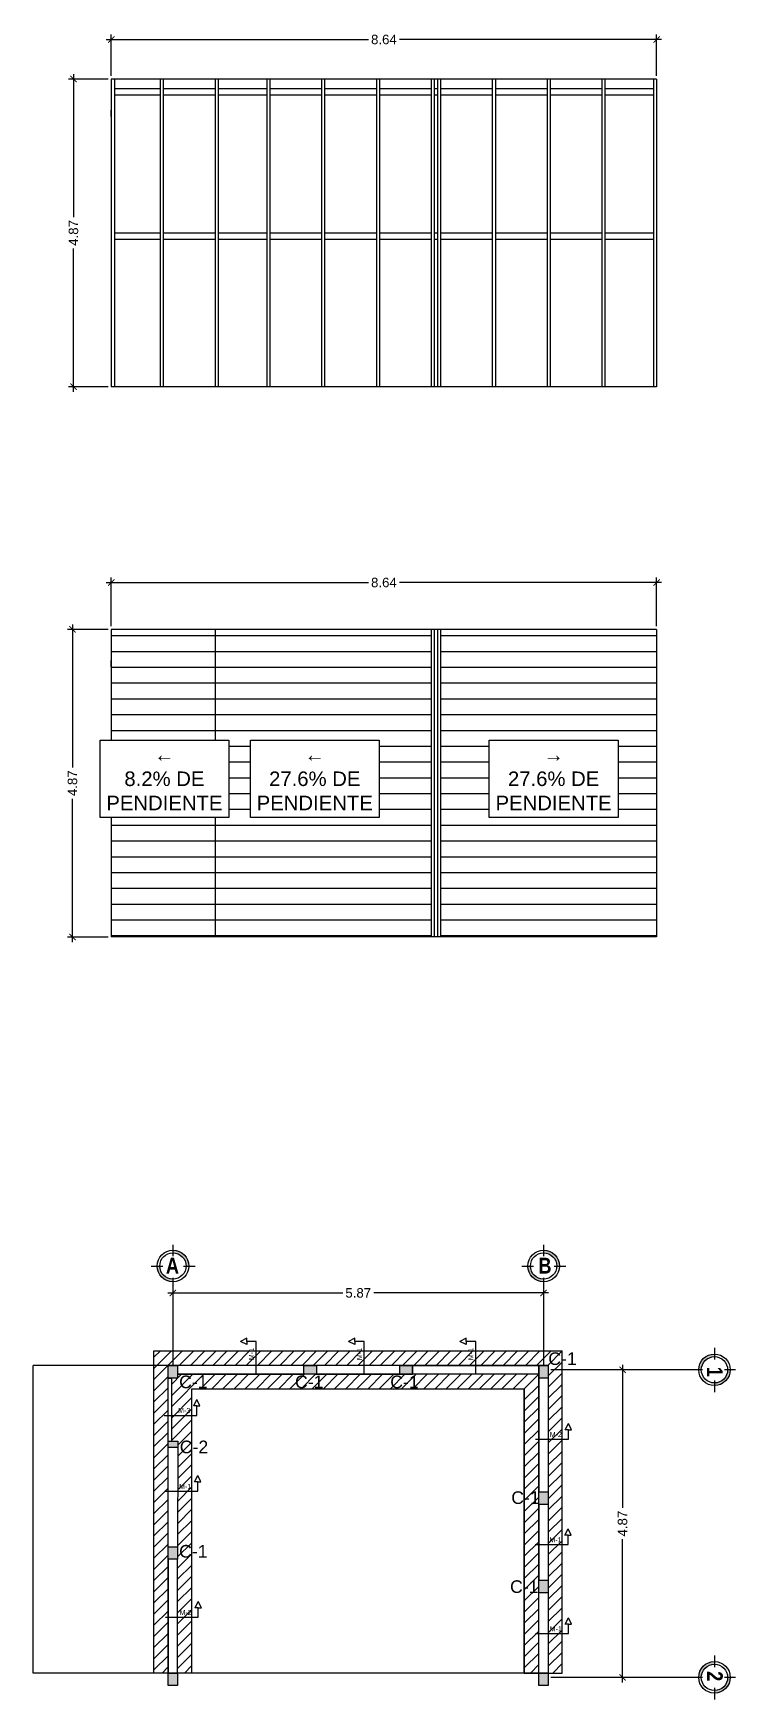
# Model space of a CAD drawing. Header units: metres. Extents: x 258817 to 259192, y 1878716 to 1878911.
# Drawn here: x 258945.87 to 258956.99, y 1878785.4 to 1878811.79 of the extents above; entities that cross this region are included whole.
import ezdxf

# ---------------------------------------------------------------- set-up
doc = ezdxf.new("R2010")
doc.units = ezdxf.units.M
doc.header["$MEASUREMENT"] = 0
doc.linetypes.add('ACAD_ISO04W100', pattern=[30, 24, -3, 0, -3])
doc.linetypes.add('DASHED2', pattern=[0.375, 0.25, -0.125])
doc.layers.add('.3EJES', color=1, linetype='Continuous', lineweight=20)
doc.layers.add('07-Ejes', color=8, linetype='Continuous')
doc.layers.add('Vistas', color=7, linetype='Continuous')
doc.styles.add('dani-100Textos', font='techb___.ttf', dxfattribs={"height": 0.25})
doc.styles.get("Standard").update_dxf_attribs({"font": 'arial.ttf'})
doc.dimstyles.new('JPcotas75', dxfattribs={"dimtxt": 0.15, "dimasz": 0.1, "dimexe": 0.08, "dimexo": 0.05, "dimgap": 0.05, "dimtad": 0, "dimzin": 1, "dimdsep": 46, "dimtxsty": 'Standard', "dimblk": 'ARCHTICK', "dimcen": 2.5, "dimdle": 0.08, "dimclrd": 1, "dimclre": 1, "dimclrt": 2, "dimadec": 0, "dimazin": 0, "dimtfac": 1, "dimtmove": 1, "dimatfit": 2, "dimfxl": 1.25, "dimarcsym": 0})

# ---------------------------------------------------------------- blocks, each defined once
blk = doc.blocks.new('asdfasd')
at = {"layer": 'Vistas'}
for p, q in [((0, 0), (0.723, 0)), ((0.773, 0), (1.595, 0)), ((1.643, 0), (2.413, 0)), ((2.461, 0), (3.28, 0)), ((3.328, 0), (4.148, 0)), ((4.196, 0), (5.015, 0)), ((5.064, 0), (5.117, 0)), ((5.165, 0), (5.984, 0)), ((6.033, 0), (6.852, 0)), ((6.9, 0), (7.72, 0)), ((7.768, 0), (8.537, 0)), ((0, -0.1), (0.723, -0.1)), ((0.773, -0.1), (1.595, -0.1)), ((1.643, -0.1), (2.413, -0.1)), ((2.461, -0.1), (3.28, -0.1)), ((3.328, -0.1), (4.148, -0.1)), ((4.196, -0.1), (5.015, -0.1)), ((5.064, -0.1), (5.117, -0.1)), ((5.165, -0.1), (5.984, -0.1)), ((6.033, -0.1), (6.852, -0.1)), ((6.9, -0.1), (7.72, -0.1)), ((7.768, -0.1), (8.537, -0.1))]:
    blk.add_line(p, q, dxfattribs=at)
blk = doc.blocks.new('_ArchTick')
at = {"color": 0, "linetype": 'ByBlock', "const_width": 0.15}
blk.add_lwpolyline([(-0.5, -0.5), (0.5, 0.5)], dxfattribs=at)
blk = doc.blocks.new('*D765')
at = {"layer": 'Defpoints', "color": 0, "transparency": 16777216}
for p in [(258955.742, 1878811.687), (258947.107, 1878811.06), (258955.742, 1878811.06)]:
    blk.add_point(p, dxfattribs=at)
at = {"layer": 'Vistas', "color": 1, "lineweight": -2, "transparency": 16777216}
for p, q in [((258947.027, 1878811.687), (258951.18, 1878811.687)), ((258947.107, 1878811.11), (258947.107, 1878811.767)), ((258955.822, 1878811.687), (258951.669, 1878811.687)), ((258955.742, 1878811.11), (258955.742, 1878811.767))]:
    blk.add_line(p, q, dxfattribs=at)
at = {"layer": 'Vistas', "color": 1, "lineweight": -2, "transparency": 16777216, "xscale": 0.1, "yscale": 0.1, "zscale": 0.1, "rotation": 180}
blk.add_blockref('_ArchTick', (258947.107, 1878811.687), dxfattribs=at)
at = {"layer": 'Vistas', "color": 1, "lineweight": -2, "transparency": 16777216, "xscale": 0.1, "yscale": 0.1, "zscale": 0.1}
blk.add_blockref('_ArchTick', (258955.742, 1878811.687), dxfattribs=at)
at = {"layer": 'Vistas', "color": 2, "transparency": 16777216, "insert": (258951.424, 1878811.687), "char_height": 0.15, "attachment_point": 5}
blk.add_mtext('8.64', dxfattribs=at)
blk = doc.blocks.new('*D766')
at = {"layer": 'Defpoints', "color": 0, "transparency": 16777216}
for p in [(258947.107, 1878811.06), (258946.508, 1878806.19), (258947.107, 1878806.19)]:
    blk.add_point(p, dxfattribs=at)
at = {"layer": 'Vistas', "color": 1, "lineweight": -2, "transparency": 16777216}
for p, q in [((258947.057, 1878811.06), (258946.428, 1878811.06)), ((258946.508, 1878811.14), (258946.508, 1878808.873)), ((258946.508, 1878806.11), (258946.508, 1878808.377)), ((258947.057, 1878806.19), (258946.428, 1878806.19))]:
    blk.add_line(p, q, dxfattribs=at)
at = {"layer": 'Vistas', "color": 1, "lineweight": -2, "transparency": 16777216, "xscale": 0.1, "yscale": 0.1, "zscale": 0.1}
for p, rotation in [((258946.508, 1878811.06), 90), ((258946.508, 1878806.19), 270)]:
    blk.add_blockref('_ArchTick', p, dxfattribs=dict(at, rotation=rotation))
at = {"layer": 'Vistas', "color": 2, "transparency": 16777216, "insert": (258946.508, 1878808.625), "char_height": 0.15, "attachment_point": 5, "rotation": 90}
blk.add_mtext('4.87', dxfattribs=at)
blk = doc.blocks.new('*D767')
at = {"layer": 'Defpoints', "color": 0, "transparency": 16777216}
for p in [(258955.742, 1878803.09), (258947.107, 1878802.348), (258955.742, 1878802.348)]:
    blk.add_point(p, dxfattribs=at)
at = {"layer": 'Vistas', "color": 1, "lineweight": -2, "transparency": 16777216}
for p, q in [((258947.107, 1878802.398), (258947.107, 1878803.17)), ((258955.742, 1878802.398), (258955.742, 1878803.17)), ((258947.027, 1878803.09), (258951.18, 1878803.09)), ((258955.822, 1878803.09), (258951.669, 1878803.09))]:
    blk.add_line(p, q, dxfattribs=at)
at = {"layer": 'Vistas', "color": 1, "lineweight": -2, "transparency": 16777216, "xscale": 0.1, "yscale": 0.1, "zscale": 0.1, "rotation": 180}
blk.add_blockref('_ArchTick', (258947.107, 1878803.09), dxfattribs=at)
at = {"layer": 'Vistas', "color": 1, "lineweight": -2, "transparency": 16777216, "xscale": 0.1, "yscale": 0.1, "zscale": 0.1}
blk.add_blockref('_ArchTick', (258955.742, 1878803.09), dxfattribs=at)
at = {"layer": 'Vistas', "color": 2, "transparency": 16777216, "insert": (258951.424, 1878803.09), "char_height": 0.15, "attachment_point": 5}
blk.add_mtext('8.64', dxfattribs=at)
blk = doc.blocks.new('*D768')
at = {"layer": 'Defpoints', "color": 0, "transparency": 16777216}
for p in [(258947.107, 1878802.348), (258946.492, 1878797.478), (258947.107, 1878797.478)]:
    blk.add_point(p, dxfattribs=at)
at = {"layer": 'Vistas', "color": 1, "lineweight": -2, "transparency": 16777216}
for p, q in [((258947.057, 1878802.348), (258946.412, 1878802.348)), ((258946.492, 1878802.428), (258946.492, 1878800.161)), ((258946.492, 1878797.398), (258946.492, 1878799.666)), ((258947.057, 1878797.478), (258946.412, 1878797.478))]:
    blk.add_line(p, q, dxfattribs=at)
at = {"layer": 'Vistas', "color": 1, "lineweight": -2, "transparency": 16777216, "xscale": 0.1, "yscale": 0.1, "zscale": 0.1}
for p, rotation in [((258946.492, 1878802.348), 90), ((258946.492, 1878797.478), 270)]:
    blk.add_blockref('_ArchTick', p, dxfattribs=dict(at, rotation=rotation))
at = {"layer": 'Vistas', "color": 2, "transparency": 16777216, "insert": (258946.492, 1878799.913), "char_height": 0.15, "attachment_point": 5, "rotation": 90}
blk.add_mtext('4.87', dxfattribs=at)
blk = doc.blocks.new('eje numero')
at = {"layer": '07-Ejes'}
h = blk.add_hatch(color=1, dxfattribs=at)
h.dxf.hatch_style = 1
h.paths.add_polyline_path([(496.116, 205.549), (496.116, 205.499, -0.414214), (496.366, 205.249), (496.416, 205.249, 0.414214)])
h.paths.add_polyline_path([(495.866, 205.249), (495.816, 205.249, 0.414214), (496.116, 204.949), (496.116, 204.999, -0.414214)])
at = {"layer": '07-Ejes', "color": 1}
for points in [[(496.116, 205.651), (496.116, 205.438)], [(495.701, 205.249), (495.923, 205.249)], [(496.316, 205.249), (496.538, 205.249)]]:
    blk.add_lwpolyline(points, dxfattribs=at)
for radius in [0.3, 0.25]:
    blk.add_circle((496.116, 205.249), radius, dxfattribs=at)
blk = doc.blocks.new('*U159')
at = {"color": 1, "linetype": 'ACAD_ISO04W100', "ltscale": 0.1}
blk.add_lwpolyline([(0, 0.711), (0, -0.673)], dxfattribs=at)
at = {"layer": '.3EJES', "xscale": 0.8340043413883207, "yscale": 0.8340043413883207, "zscale": 0.8340043413883207}
blk.add_blockref('eje numero', (-413.763, -170.278), dxfattribs=at)
at = {"style": 'dani-100Textos'}
blk.add_attdef('1', (-0.111, 0.781), '', height=0.25, dxfattribs=at)
blk = doc.blocks.new('*U173')
at = {"color": 1, "linetype": 'ACAD_ISO04W100', "ltscale": 0.1}
blk.add_lwpolyline([(0, 0.711), (0, -0.673)], dxfattribs=at)
at = {"layer": '.3EJES', "xscale": 0.8340043413883207, "yscale": 0.8340043413883207, "zscale": 0.8340043413883207}
blk.add_blockref('eje numero', (-413.763, -170.278), dxfattribs=at)
at = {"style": 'dani-100Textos'}
blk.add_attdef('1', (-0.082, 0.781), '', height=0.25, dxfattribs=at)
blk = doc.blocks.new('*D837')
at = {"layer": 'Defpoints', "color": 0, "transparency": 16777216}
for p in [(258948.082, 1878792.02), (258948.082, 1878791.843), (258953.952, 1878792.02)]:
    blk.add_point(p, dxfattribs=at)
at = {"layer": 'Vistas', "color": 1, "lineweight": -2, "transparency": 16777216}
for p, q in [((258948.002, 1878791.843), (258950.773, 1878791.843)), ((258948.082, 1878791.97), (258948.082, 1878791.763)), ((258954.032, 1878791.843), (258951.262, 1878791.843)), ((258953.952, 1878791.97), (258953.952, 1878791.763))]:
    blk.add_line(p, q, dxfattribs=at)
at = {"layer": 'Vistas', "color": 1, "lineweight": -2, "transparency": 16777216, "xscale": 0.1, "yscale": 0.1, "zscale": 0.1, "rotation": 180}
blk.add_blockref('_ArchTick', (258948.082, 1878791.843), dxfattribs=at)
at = {"layer": 'Vistas', "color": 1, "lineweight": -2, "transparency": 16777216, "xscale": 0.1, "yscale": 0.1, "zscale": 0.1}
blk.add_blockref('_ArchTick', (258953.952, 1878791.843), dxfattribs=at)
at = {"layer": 'Vistas', "color": 2, "transparency": 16777216, "insert": (258951.017, 1878791.843), "char_height": 0.15, "attachment_point": 5}
blk.add_mtext('5.87', dxfattribs=at)
blk = doc.blocks.new('*U717')
at = {"color": 1, "linetype": 'ACAD_ISO04W100', "ltscale": 0.1}
blk.add_lwpolyline([(0, 0.711), (0, -1.731)], dxfattribs=at)
at = {"layer": '.3EJES', "xscale": 0.8340043413883207, "yscale": 0.8340043413883207, "zscale": 0.8340043413883207}
blk.add_blockref('eje numero', (-413.763, -170.278), dxfattribs=at)
at = {"style": 'dani-100Textos'}
blk.add_attdef('1', (-0.048, 0.781), '', height=0.25, dxfattribs=at)
blk = doc.blocks.new('*U182')
at = {"color": 1, "linetype": 'ACAD_ISO04W100', "ltscale": 0.1}
blk.add_lwpolyline([(0, 0.711), (0, -1.711)], dxfattribs=at)
at = {"layer": '.3EJES', "xscale": 0.8340043413883207, "yscale": 0.8340043413883207, "zscale": 0.8340043413883207}
blk.add_blockref('eje numero', (-413.763, -170.278), dxfattribs=at)
at = {"style": 'dani-100Textos'}
blk.add_attdef('1', (-0.099, 0.781), '', height=0.25, dxfattribs=at)
blk = doc.blocks.new('*D838')
at = {"layer": 'Defpoints', "color": 0, "transparency": 16777216}
for p in [(258955.369, 1878790.626), (258955.203, 1878785.756), (258955.369, 1878785.756)]:
    blk.add_point(p, dxfattribs=at)
at = {"layer": 'Vistas', "color": 1, "lineweight": -2, "transparency": 16777216}
for p, q in [((258955.319, 1878790.626), (258955.123, 1878790.626)), ((258955.203, 1878790.706), (258955.203, 1878788.439)), ((258955.203, 1878785.676), (258955.203, 1878787.943)), ((258955.319, 1878785.756), (258955.123, 1878785.756))]:
    blk.add_line(p, q, dxfattribs=at)
at = {"layer": 'Vistas', "color": 1, "lineweight": -2, "transparency": 16777216, "xscale": 0.1, "yscale": 0.1, "zscale": 0.1}
for p, rotation in [((258955.203, 1878790.626), 90), ((258955.203, 1878785.756), 270)]:
    blk.add_blockref('_ArchTick', p, dxfattribs=dict(at, rotation=rotation))
at = {"layer": 'Vistas', "color": 2, "transparency": 16777216, "insert": (258955.203, 1878788.191), "char_height": 0.15, "attachment_point": 5, "rotation": 90}
blk.add_mtext('4.87', dxfattribs=at)

msp = doc.modelspace()

# ---------------------------------------------------------------- hatches: boundary and pattern name
at = {"layer": 'Vistas'}
h = msp.add_hatch(dxfattribs=at)
h.set_pattern_fill('ANSI31', color=256, scale=2, angle=315)
h.set_pattern_definition([(0, (0, 0), (6e-17, 0.25), [])])
h.paths.add_polyline_path([(258948.75239, 1878802.3485), (258947.10656, 1878802.3485), (258947.10656, 1878797.4785), (258948.75239, 1878797.4785)])
h.paths.add_polyline_path([(258952.17182, 1878802.3485), (258948.75239, 1878802.3485), (258948.75239, 1878797.4785), (258952.17182, 1878797.4785)])
h.paths.add_polyline_path([(258955.74179, 1878802.3485), (258952.32131, 1878802.3485), (258952.32131, 1878797.4785), (258955.74179, 1878797.4785)])
h = msp.add_hatch(dxfattribs=at)
h.set_pattern_fill('ANSI31', color=256)
h.set_pattern_definition([(45, (0, 0), (-0.088388347648, 0.088388347648), [])])
h.paths.add_polyline_path([(258948.38238, 1878789.9055), (258948.05738, 1878789.9055), (258948.05738, 1878789.496), (258948.15883, 1878789.496), (258948.15883, 1878789.396), (258948.15819, 1878788.70298), (258948.38238, 1878788.70298)], flags=17)
h.paths.add_polyline_path([(258954.24738, 1878787.85845), (258954.02738, 1878787.85845), (258954.02738, 1878786.45064), (258954.24738, 1878786.45064)])
h.paths.add_polyline_path([(258954.24738, 1878786.45064), (258954.02738, 1878786.45064), (258954.02738, 1878785.826), (258954.24738, 1878785.826)])
h.paths.add_polyline_path([(258952.87738, 1878790.926), (258951.11238, 1878790.926), (258951.11238, 1878790.696), (258952.87738, 1878790.696)])
h.paths.add_polyline_path([(258953.95238, 1878790.926), (258952.87738, 1878790.926), (258952.87738, 1878790.696), (258953.87738, 1878790.696), (258953.95238, 1878790.696)])
h.paths.add_polyline_path([(258954.24738, 1878790.926), (258953.95238, 1878790.926), (258953.95238, 1878790.696), (258954.02738, 1878790.696), (258954.02738, 1878790.626), (258954.24738, 1878790.626)])
h.paths.add_polyline_path([(258954.24738, 1878790.626), (258954.02738, 1878790.626), (258954.02738, 1878790.496), (258954.02738, 1878789.52614), (258954.24738, 1878789.52614)])
h.paths.add_polyline_path([(258954.24738, 1878789.52614), (258954.02738, 1878789.52614), (258954.02738, 1878787.85845), (258954.24738, 1878787.85845)])
h.paths.add_polyline_path([(258948.08238, 1878790.926), (258947.78238, 1878790.926), (258947.78238, 1878790.696), (258948.00738, 1878790.696), (258948.08238, 1878790.696)])
h.paths.add_polyline_path([(258949.40238, 1878790.926), (258948.08238, 1878790.926), (258948.08238, 1878790.696), (258948.15738, 1878790.696), (258949.40238, 1878790.696)])
h.paths.add_polyline_path([(258951.11238, 1878790.926), (258949.40238, 1878790.926), (258949.40238, 1878790.696), (258951.11238, 1878790.696)])
h.paths.add_polyline_path([(258948.00738, 1878787.626), (258948.00738, 1878787.826), (258948.00738, 1878790.696), (258947.78238, 1878790.696), (258947.78238, 1878785.826), (258948.00738, 1878785.826)])
h.paths.add_polyline_path([(258948.38238, 1878788.70298), (258948.15819, 1878788.70298), (258948.15738, 1878787.826), (258948.15738, 1878787.626), (258948.15738, 1878786.70805), (258948.38238, 1878786.70805)], flags=17)
h.paths.add_polyline_path([(258948.38238, 1878786.70805), (258948.15738, 1878786.70805), (258948.15738, 1878785.826), (258948.16738, 1878785.826), (258948.38238, 1878785.826)], flags=17)
h.paths.add_polyline_path([(258948.15966, 1878786.70102), (258948.39213, 1878786.70102), (258948.39213, 1878786.86588), (258948.15966, 1878786.86588)], flags=25)
h.paths.add_polyline_path([(258948.11741, 1878787.54089), (258948.66761, 1878787.54089), (258948.66761, 1878787.95303), (258948.11741, 1878787.95303)], flags=25)
h.paths.add_polyline_path([(258949.40941, 1878790.75108), (258949.40941, 1878790.98355), (258949.24456, 1878790.98355), (258949.24456, 1878790.75108)], flags=9)
h.paths.add_polyline_path([(258951.11941, 1878790.75108), (258951.11941, 1878790.98355), (258950.95456, 1878790.98355), (258950.95456, 1878790.75108)], flags=9)
h.paths.add_polyline_path([(258952.88441, 1878790.75108), (258952.88441, 1878790.98355), (258952.71956, 1878790.98355), (258952.71956, 1878790.75108)], flags=9)
h.paths.add_polyline_path([(258953.96347, 1878790.5902), (258954.51367, 1878790.5902), (258954.51367, 1878791.00234), (258953.96347, 1878791.00234)], flags=9)
h.paths.add_polyline_path([(258954.02172, 1878789.51911), (258954.25419, 1878789.51911), (258954.25419, 1878789.68397), (258954.02172, 1878789.68397)], flags=9)
h.paths.add_polyline_path([(258954.01683, 1878787.85142), (258954.24929, 1878787.85142), (258954.24929, 1878788.01628), (258954.01683, 1878788.01628)], flags=9)
h.paths.add_polyline_path([(258954.02196, 1878786.44361), (258954.25443, 1878786.44361), (258954.25443, 1878786.60847), (258954.02196, 1878786.60847)], flags=9)
h.paths.add_polyline_path([(258948.15244, 1878788.69596), (258948.38491, 1878788.69596), (258948.38491, 1878788.86081), (258948.15244, 1878788.86081)], flags=25)
h.paths.add_polyline_path([(258948.12715, 1878789.19277), (258948.67736, 1878789.19277), (258948.67736, 1878789.60491), (258948.12715, 1878789.60491)], flags=25)
h.paths.add_polyline_path([(258953.87738, 1878785.826), (258953.87738, 1878790.556), (258948.15738, 1878790.556), (258948.15738, 1878790.496), (258948.05738, 1878790.496), (258948.05738, 1878789.9055), (258948.38238, 1878789.9055), (258948.38238, 1878790.326), (258953.64738, 1878790.326), (258953.64738, 1878785.826)])
h = msp.add_hatch(color=256, dxfattribs=at)
h.dxf.hatch_style = 1
h.paths.add_polyline_path([(258948.15738, 1878785.826), (258948.00738, 1878785.826), (258948.00738, 1878785.626), (258948.15738, 1878785.626)])
h.paths.add_polyline_path([(258948.15738, 1878787.826), (258948.00738, 1878787.826), (258948.00738, 1878787.626), (258948.15738, 1878787.626)])
h.paths.add_polyline_path([(258954.02738, 1878785.826), (258953.87738, 1878785.826), (258953.87738, 1878785.626), (258954.02738, 1878785.626)])
h.paths.add_polyline_path([(258954.02738, 1878787.296), (258953.87738, 1878787.296), (258953.87738, 1878787.096), (258954.02738, 1878787.096)])
h.paths.add_polyline_path([(258954.02738, 1878788.696), (258953.87738, 1878788.696), (258953.87738, 1878788.496), (258954.02738, 1878788.496)])
h.paths.add_polyline_path([(258954.02738, 1878790.696), (258953.87738, 1878790.696), (258953.87738, 1878790.556), (258953.87738, 1878790.496), (258954.02738, 1878790.496)])
h.paths.add_polyline_path([(258951.87738, 1878790.696), (258951.67738, 1878790.696), (258951.67738, 1878790.556), (258951.87738, 1878790.556)])
h.paths.add_polyline_path([(258950.35738, 1878790.696), (258950.15738, 1878790.696), (258950.15738, 1878790.556), (258950.35738, 1878790.556)])
h.paths.add_polyline_path([(258948.15738, 1878790.696), (258948.00738, 1878790.696), (258948.00738, 1878790.496), (258948.05738, 1878790.496), (258948.15738, 1878790.496)])
h.paths.add_polyline_path([(258948.15883, 1878789.496), (258948.00883, 1878789.496), (258948.00883, 1878789.396), (258948.15883, 1878789.396)])

# ---------------------------------------------------------------- linework, layer by layer
for p, q in [((258949.25238, 1878791.12484), (258949.15238, 1878791.07484)), ((258949.25238, 1878791.02484), (258949.15238, 1878791.07484)), ((258949.25238, 1878791.07484), (258949.25238, 1878791.12484)), ((258949.25238, 1878791.07484), (258949.25238, 1878791.02484)), ((258950.96238, 1878791.12484), (258950.86238, 1878791.07484)), ((258950.96238, 1878791.02484), (258950.86238, 1878791.07484)), ((258950.96238, 1878791.07484), (258950.96238, 1878791.12484)), ((258950.96238, 1878791.07484), (258950.96238, 1878791.02484)), ((258952.72738, 1878791.12484), (258952.62738, 1878791.07484)), ((258952.72738, 1878791.02484), (258952.62738, 1878791.07484)), ((258952.72738, 1878791.07484), (258952.72738, 1878791.12484)), ((258952.72738, 1878791.07484), (258952.72738, 1878791.02484)), ((258948.41121, 1878790.0555), (258948.46121, 1878790.1555)), ((258948.46121, 1878790.0555), (258948.41121, 1878790.0555)), ((258948.51121, 1878790.0555), (258948.46121, 1878790.1555)), ((258948.46121, 1878790.0555), (258948.51121, 1878790.0555)), ((258954.29547, 1878789.67614), (258954.34547, 1878789.77614)), ((258954.34547, 1878789.67614), (258954.29547, 1878789.67614)), ((258954.39547, 1878789.67614), (258954.34547, 1878789.77614)), ((258954.34547, 1878789.67614), (258954.39547, 1878789.67614)), ((258948.42619, 1878788.85298), (258948.47619, 1878788.95298)), ((258948.52619, 1878788.85298), (258948.47619, 1878788.95298)), ((258948.47619, 1878788.85298), (258948.42619, 1878788.85298)), ((258948.47619, 1878788.85298), (258948.52619, 1878788.85298)), ((258954.29058, 1878788.00845), (258954.34058, 1878788.10845)), ((258954.39058, 1878788.00845), (258954.34058, 1878788.10845)), ((258954.34058, 1878788.00845), (258954.29058, 1878788.00845)), ((258954.34058, 1878788.00845), (258954.39058, 1878788.00845)), ((258948.43342, 1878786.85805), (258948.48342, 1878786.95805)), ((258948.48342, 1878786.85805), (258948.43342, 1878786.85805)), ((258948.53342, 1878786.85805), (258948.48342, 1878786.95805)), ((258948.48342, 1878786.85805), (258948.53342, 1878786.85805)), ((258954.29571, 1878786.60064), (258954.34571, 1878786.70064)), ((258954.34571, 1878786.60064), (258954.29571, 1878786.60064)), ((258954.39571, 1878786.60064), (258954.34571, 1878786.70064)), ((258954.34571, 1878786.60064), (258954.39571, 1878786.60064))]:
    msp.add_line(p, q)
at = {"linetype": 'DASHED2', "ltscale": 10}
for p, q in [((258949.40238, 1878791.07484), (258949.25238, 1878791.07484)), ((258949.40238, 1878790.556), (258949.40238, 1878791.07484)), ((258951.11238, 1878791.07484), (258950.96238, 1878791.07484)), ((258951.11238, 1878790.556), (258951.11238, 1878791.07484)), ((258952.87738, 1878791.07484), (258952.72738, 1878791.07484)), ((258952.87738, 1878790.556), (258952.87738, 1878791.07484)), ((258948.46121, 1878789.9055), (258948.46121, 1878790.0555)), ((258947.94237, 1878789.9055), (258948.46121, 1878789.9055)), ((258954.34547, 1878789.52614), (258954.34547, 1878789.67614)), ((258953.82664, 1878789.52614), (258954.34547, 1878789.52614)), ((258947.95735, 1878788.70298), (258948.47619, 1878788.70298)), ((258948.47619, 1878788.70298), (258948.47619, 1878788.85298)), ((258953.82174, 1878787.85845), (258954.34058, 1878787.85845)), ((258954.34058, 1878787.85845), (258954.34058, 1878788.00845)), ((258948.48342, 1878786.70805), (258948.48342, 1878786.85805)), ((258947.96458, 1878786.70805), (258948.48342, 1878786.70805)), ((258954.34571, 1878786.45064), (258954.34571, 1878786.60064)), ((258953.82688, 1878786.45064), (258954.34571, 1878786.45064))]:
    msp.add_line(p, q, dxfattribs=at)
at = {"layer": 'Vistas'}
for p, q in [((258955.74179, 1878811.06016), (258947.10656, 1878811.06016)), ((258947.10656, 1878811.06016), (258947.10656, 1878806.19016)), ((258947.1564, 1878811.06016), (258947.1564, 1878806.19016)), ((258947.1564, 1878811.06016), (258947.1564, 1878810.91016)), ((258947.87911, 1878811.06016), (258947.87911, 1878806.19016)), ((258947.92895, 1878811.06016), (258947.92895, 1878806.19016)), ((258948.75134, 1878811.06016), (258948.75134, 1878806.19016)), ((258948.79954, 1878811.06016), (258948.79954, 1878806.19016)), ((258949.56897, 1878811.06016), (258949.56897, 1878806.19016)), ((258949.61717, 1878811.06016), (258949.61717, 1878806.19016)), ((258950.43658, 1878811.06016), (258950.43658, 1878806.19016)), ((258950.48479, 1878811.06016), (258950.48479, 1878806.19016)), ((258951.3042, 1878811.06016), (258951.3042, 1878806.19016)), ((258951.3524, 1878811.06016), (258951.3524, 1878806.19016)), ((258952.17182, 1878811.06016), (258952.17182, 1878806.19016)), ((258952.22002, 1878811.06016), (258952.22002, 1878806.19016)), ((258952.27311, 1878811.06016), (258952.27311, 1878806.19016)), ((258952.32131, 1878811.06016), (258952.32131, 1878806.19016)), ((258953.14073, 1878811.06016), (258953.14073, 1878806.19016)), ((258953.18893, 1878811.06016), (258953.18893, 1878806.19016)), ((258954.00834, 1878811.06016), (258954.00834, 1878806.19016)), ((258954.05654, 1878811.06016), (258954.05654, 1878806.19016)), ((258954.87596, 1878811.06016), (258954.87596, 1878806.19016)), ((258954.92416, 1878811.06016), (258954.92416, 1878806.19016)), ((258955.69359, 1878811.06016), (258955.69359, 1878806.19016)), ((258955.74179, 1878811.06016), (258955.74179, 1878806.19016)), ((258947.1564, 1878810.91016), (258947.36466, 1878810.91016)), ((258947.10656, 1878810.46737), (258947.10656, 1878810.56737)), ((258955.74179, 1878806.19016), (258947.10656, 1878806.19016)), ((258947.10656, 1878802.3485), (258947.10656, 1878797.4785)), ((258955.74179, 1878802.3485), (258947.10656, 1878802.3485)), ((258948.75239, 1878802.3485), (258948.75239, 1878797.4785)), ((258952.17182, 1878802.3485), (258952.17182, 1878797.4785)), ((258952.22002, 1878802.3485), (258952.22002, 1878797.4785)), ((258952.27311, 1878802.3485), (258952.27311, 1878797.4785)), ((258952.32131, 1878802.3485), (258952.32131, 1878797.4785)), ((258955.74179, 1878802.3485), (258955.74179, 1878797.4785)), ((258947.10656, 1878801.75571), (258947.10656, 1878801.85571)), ((258955.74179, 1878797.4785), (258947.10656, 1878797.4785)), ((258947.78238, 1878785.826), (258947.78238, 1878790.926)), ((258947.78238, 1878790.926), (258954.24738, 1878790.926)), ((258954.24738, 1878785.826), (258954.24738, 1878790.926)), ((258945.87169, 1878785.826), (258945.87169, 1878790.696)), ((258948.00738, 1878790.696), (258945.87169, 1878790.696)), ((258954.02738, 1878790.696), (258948.00738, 1878790.696)), ((258948.00738, 1878785.826), (258948.00738, 1878790.696)), ((258948.00738, 1878790.496), (258948.05738, 1878790.496)), ((258948.05738, 1878790.496), (258948.05738, 1878789.496)), ((258948.15738, 1878790.696), (258948.15738, 1878790.556)), ((258948.15738, 1878790.556), (258950.14738, 1878790.556)), ((258950.34738, 1878790.556), (258951.87738, 1878790.556)), ((258953.87738, 1878790.556), (258953.87738, 1878789.956)), ((258953.87738, 1878790.496), (258953.87738, 1878788.69985)), ((258954.02738, 1878790.696), (258954.02738, 1878785.826)), ((258948.38238, 1878785.826), (258948.38238, 1878790.326)), ((258948.38238, 1878790.326), (258953.64738, 1878790.326)), ((258953.64738, 1878785.826), (258953.64738, 1878790.326)), ((258948.15883, 1878789.396), (258948.15738, 1878787.826)), ((258953.87738, 1878788.496), (258953.87738, 1878787.30256)), ((258953.87738, 1878785.826), (258953.87738, 1878787.096)), ((258948.00738, 1878785.826), (258945.87169, 1878785.826)), ((258948.08238, 1878785.826), (258947.78238, 1878785.826)), ((258948.16738, 1878785.826), (258948.00738, 1878785.826)), ((258953.86738, 1878785.826), (258948.16738, 1878785.826)), ((258954.02738, 1878785.826), (258953.86738, 1878785.826)), ((258953.94738, 1878785.826), (258954.24738, 1878785.826))]:
    msp.add_line(p, q, dxfattribs=at)
for points in [[(258948.00738, 1878790.696), (258948.15738, 1878790.696), (258948.15738, 1878790.496), (258948.00738, 1878790.496)], [(258950.35738, 1878790.696), (258950.35738, 1878790.556), (258950.15738, 1878790.556), (258950.15738, 1878790.696)], [(258951.87738, 1878790.696), (258951.87738, 1878790.556), (258951.67738, 1878790.556), (258951.67738, 1878790.696)], [(258951.87738, 1878790.696), (258953.87738, 1878790.696), (258953.87738, 1878790.556), (258951.87738, 1878790.556)], [(258953.87738, 1878790.696), (258954.02738, 1878790.696), (258954.02738, 1878790.496), (258953.87738, 1878790.496)], [(258948.00883, 1878789.496), (258948.15883, 1878789.496), (258948.15883, 1878789.396), (258948.00883, 1878789.396)], [(258953.87738, 1878788.696), (258954.02738, 1878788.696), (258954.02738, 1878788.496), (258953.87738, 1878788.496)], [(258948.00738, 1878787.826), (258948.15738, 1878787.826), (258948.15738, 1878787.626), (258948.00738, 1878787.626)], [(258948.00738, 1878785.826), (258948.15738, 1878785.826), (258948.15738, 1878787.626), (258948.00738, 1878787.626)], [(258953.87738, 1878787.296), (258954.02738, 1878787.296), (258954.02738, 1878787.096), (258953.87738, 1878787.096)], [(258948.00738, 1878785.826), (258948.15738, 1878785.826), (258948.15738, 1878785.626), (258948.00738, 1878785.626)], [(258953.87738, 1878785.826), (258954.02738, 1878785.826), (258954.02738, 1878785.626), (258953.87738, 1878785.626)]]:
    msp.add_lwpolyline(points, close=True, dxfattribs=at)
msp.add_lwpolyline([(258953.87738, 1878785.826), (258953.87738, 1878790.556), (258948.15738, 1878790.556), (258948.15738, 1878790.496), (258948.05738, 1878790.496), (258948.05738, 1878789.9055), (258948.38238, 1878789.9055), (258948.38238, 1878790.326), (258953.64738, 1878790.326), (258953.64738, 1878785.826), (258953.87738, 1878785.826)], dxfattribs=at)

# ---------------------------------------------------------------- block references
for p in [(258947.1564, 1878810.91016), (258947.1564, 1878808.62516)]:
    msp.add_blockref('asdfasd', p, dxfattribs=at)
for name, p, values in [('*U159', (258948.08238, 1878791.36916), {'1': 'A'}), ('*U173', (258953.95238, 1878791.36916), {'1': 'B'})]:
    msp.add_blockref(name, p, dxfattribs=at).add_auto_attribs(values)
at = {"layer": 'Vistas', "rotation": 270}
for name, p, values in [('*U717', (258955.75853, 1878790.626), {'1': '1'}), ('*U182', (258955.75853, 1878785.756), {'1': '2'})]:
    msp.add_blockref(name, p, dxfattribs=at).add_auto_attribs(values)

# ---------------------------------------------------------------- texts
at = {"char_height": 0.08, "attachment_point": 1, "rotation": 90}
for insert in [(258949.2854, 1878790.77938), (258950.9954, 1878790.77938), (258952.7604, 1878790.77938)]:
    msp.add_mtext_dynamic_manual_height_columns('M-1', width=0.08, gutter_width=1, heights=[0], dxfattribs=dict(at, insert=insert))
at = {"char_height": 0.08, "attachment_point": 1}
for s, insert in [('M-3', (258948.16575, 1878790.02248)), ('M-2', (258954.05002, 1878789.64312)), ('M-1', (258948.18073, 1878788.81997)), ('M-1', (258954.04512, 1878787.97543)), ('M-2', (258948.18796, 1878786.82503)), ('M-1', (258954.05026, 1878786.56762))]:
    msp.add_mtext_dynamic_manual_height_columns(s, width=0.08, gutter_width=1, heights=[0], dxfattribs=dict(at, insert=insert))
at = {"layer": 'Vistas', "char_height": 0.2, "attachment_point": 1}
for s, insert in [('C-1', (258954.02738, 1878790.90282)), ('C-1', (258948.18132, 1878790.53526)), ('C-1', (258950.01594, 1878790.53526)), ('C-1', (258951.52399, 1878790.53526)), ('C-2', (258948.19107, 1878789.50539)), ('C-1', (258953.4408, 1878788.70231)), ('C-1', (258948.18132, 1878787.85351)), ('C-1', (258953.42162, 1878787.29356))]:
    msp.add_mtext_dynamic_manual_height_columns(s, width=0.6915753, gutter_width=1, heights=[0], dxfattribs=dict(at, insert=insert))

# ---------------------------------------------------------------- dimensions: what is measured, and where the dimension line sits
at = {"layer": 'Vistas'}
for base, p1, p2, picture, middle in [((258955.74179, 1878811.68672), (258947.10656, 1878811.06016), (258955.74179, 1878811.06016), '*D765', (258951.42418, 1878811.68672)), ((258955.74179, 1878803.09028), (258947.10656, 1878802.3485), (258955.74179, 1878802.3485), '*D767', (258951.42418, 1878803.09028)), ((258948.08238, 1878791.84305), (258953.95238, 1878792.01969), (258948.08238, 1878792.01969), '*D837', (258951.01738, 1878791.84305))]:
    dim = msp.add_linear_dim(base=base, p1=p1, p2=p2, dimstyle='JPcotas75', dxfattribs=at)
    dim.commit()
    dim.dimension.update_dxf_attribs({"geometry": picture, "text_midpoint": middle})
for base, p1, p2, picture, middle in [((258946.50842, 1878806.19016), (258947.10656, 1878811.06016), (258947.10656, 1878806.19016), '*D766', (258946.50842, 1878808.62516)), ((258946.49203, 1878797.4785), (258947.10656, 1878802.3485), (258947.10656, 1878797.4785), '*D768', (258946.49203, 1878799.9135)), ((258955.20333, 1878785.756), (258955.36896, 1878790.626), (258955.36896, 1878785.756), '*D838', (258955.20333, 1878788.191))]:
    dim = msp.add_linear_dim(base=base, p1=p1, p2=p2, angle=90, dimstyle='JPcotas75', dxfattribs=at)
    dim.commit()
    dim.dimension.update_dxf_attribs({"geometry": picture, "text_midpoint": middle})

# ---------------------------------------------------------------- next in the draw order: texts
at = {"layer": 'Vistas', "char_height": 0.23, "bg_fill": 19, "box_fill_scale": 1.5, "bg_fill_color": 256, "bg_fill_transparency": 0}
for s, insert, attachment_point in [('\\pxqc;←\\P8.2% DE PENDIENTE', (258947.0428, 1878800.48204), 1), ('\\pxqc;←\\P27.6% DE PENDIENTE', (258949.42384, 1878800.48204), 1), ('\\pxqc;→\\P27.6% DE PENDIENTE', (258955.01621, 1878800.48204), 3)]:
    msp.add_mtext_dynamic_manual_height_columns(s, width=1.8096678, gutter_width=1.15, heights=[0], dxfattribs=dict(at, insert=insert, attachment_point=attachment_point))

doc.saveas('drawing.dxf')
